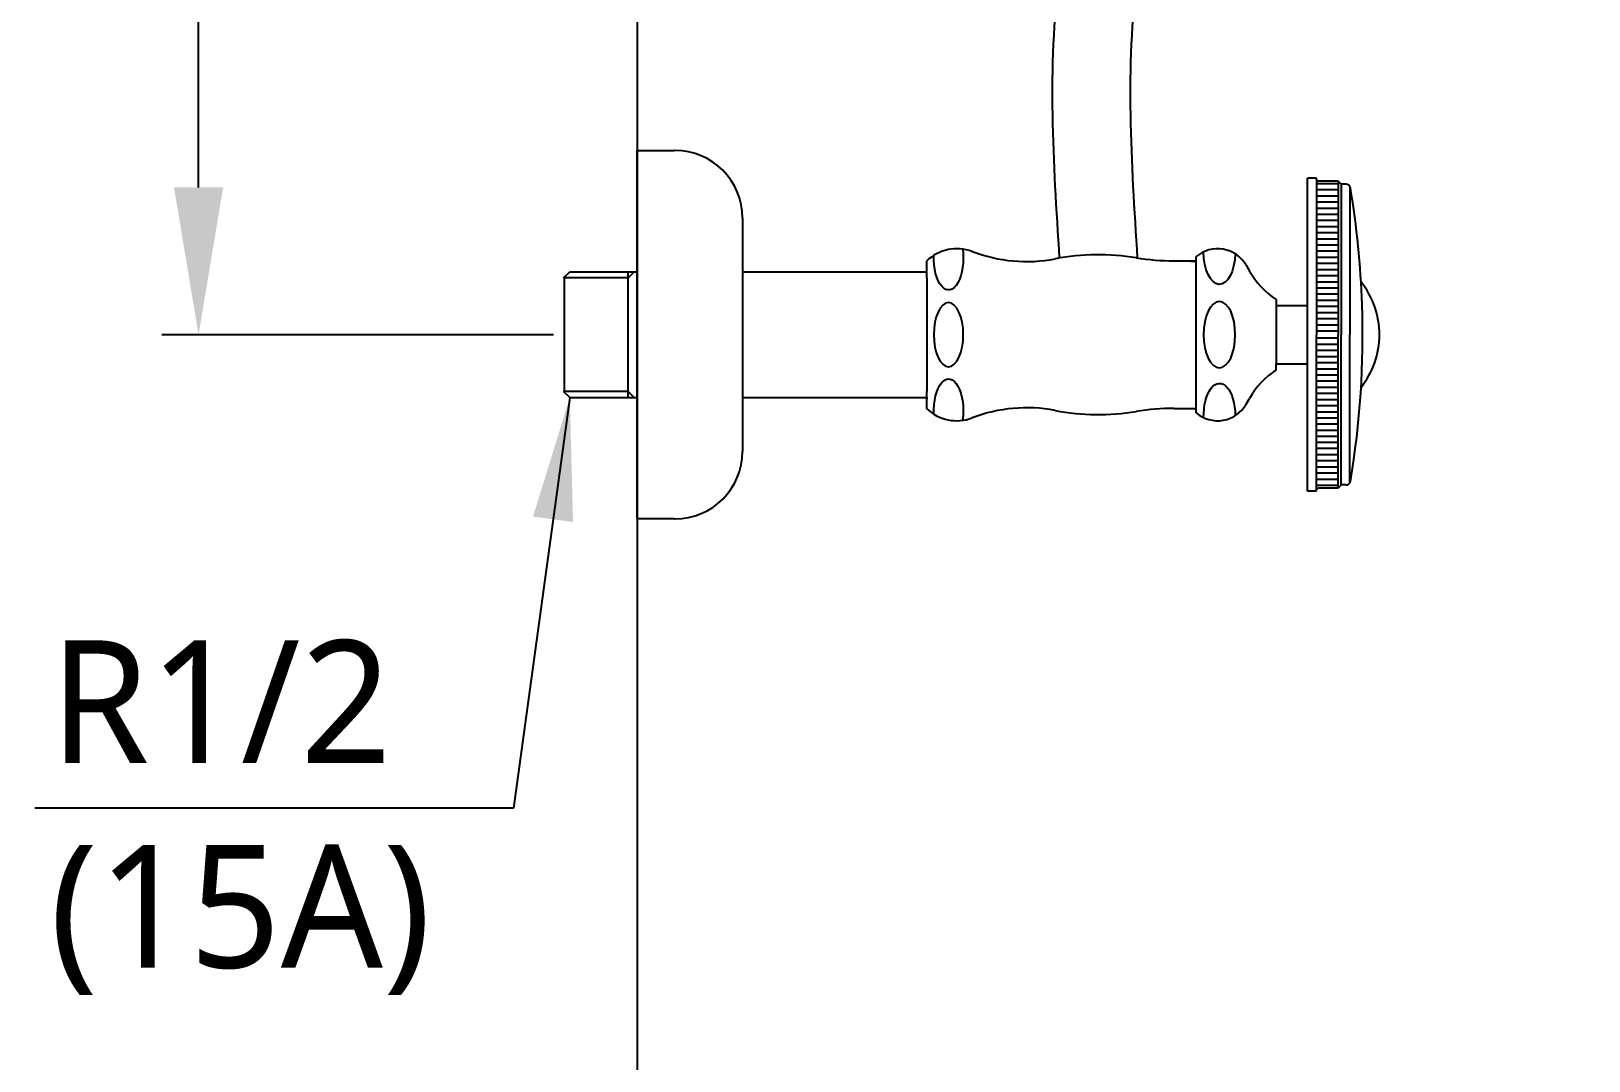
# Model space of a CAD drawing. Extents: x 2759 to 9191, y -64 to 2464.
# Drawn here: x 6457.1 to 6710.8, y 1315.4 to 1483.1 of the extents above; entities that cross this region are included whole.
import ezdxf

# ---------------------------------------------------------------- set-up
doc = ezdxf.new("R2010")
doc.units = 0
doc.header["$LTSCALE"] = 20
doc.header["$MEASUREMENT"] = 0
doc.layers.get('0').update_dxf_attribs({"linetype": 'CONTINUOUS'})
doc.layers.get('DEFPOINTS').update_dxf_attribs({"linetype": 'CONTINUOUS'})
for name, color, linetype in [('2', 2, 'CONTINUOUS'), ('4', 4, 'CONTINUOUS'), ('6', 6, 'CONTINUOUS')]:
    doc.layers.add(name, color=color, linetype=linetype)
doc.styles.add('ROMANS', font='NanumGothic.ttf', dxfattribs={"height": 10.144927})
doc.styles.get("Standard").update_dxf_attribs({"font": 'NanumGothic.ttf'})
doc.dimstyles.get("Standard").update_dxf_attribs({"dimtxt": 2.7, "dimasz": 2.5, "dimexe": 1.5, "dimexo": 1.5, "dimgap": 1.5, "dimtad": 1, "dimdec": 0, "dimlfac": 10, "dimzin": 0, "dimdsep": 46, "dimtxsty": 'Standard', "dimcen": 0, "dimclrt": 2, "dimadec": 0, "dimazin": 0, "dimtfac": 1, "dimtdec": 0, "dimtmove": 0, "dimatfit": 3, "dimfxl": 0, "dimtolj": 1, "dimtzin": 0, "dimarcsym": 0})

# ---------------------------------------------------------------- blocks, each defined once
blk = doc.blocks.new('*D25')
at = {"color": 3, "lineweight": -2}
for p, q in [((6555.16, 1683.69), (6478.39, 1683.69)), ((6484.39, 1659.69), (6484.39, 1583.75)), ((6484.39, 1457.69), (6484.39, 1533.62)), ((6542.18, 1433.69), (6478.39, 1433.69))]:
    blk.add_line(p, q, dxfattribs=at)
at = {"color": 3}
for points in [[(6480.39, 1659.69), (6488.39, 1659.69), (6484.39, 1683.69)], [(6480.39, 1457.69), (6488.39, 1457.69), (6484.39, 1433.69)]]:
    blk.add_solid(points, dxfattribs=at)
at = {"layer": 'DEFPOINTS', "color": 0}
for p in [(6556.96, 1683.69), (6484.39, 1433.69), (6543.98, 1433.69)]:
    blk.add_point(p, dxfattribs=at)
at = {"color": 2, "insert": (6484.39, 1558.69), "char_height": 24, "attachment_point": 5}
blk.add_mtext('\\A1;250', dxfattribs=at)

msp = doc.modelspace()

# ---------------------------------------------------------------- linework, layer by layer
at = {"layer": '4'}
for p, q in [((6555.85, 1463.69), (6561.85, 1463.69)), ((6555.85, 1403.69), (6555.85, 1463.69)), ((6666.48, 1459.19), (6664.98, 1459.19)), ((6664.98, 1458.19), (6664.98, 1459.19)), ((6666.48, 1458.99), (6666.48, 1459.19)), ((6666.48, 1458.99), (6666.48, 1433.69)), ((6664.98, 1433.69), (6664.98, 1458.19)), ((6669.98, 1458.27), (6666.48, 1458.27)), ((6669.98, 1457.27), (6666.48, 1457.27)), ((6669.98, 1456.27), (6666.48, 1456.27)), ((6669.98, 1458.69), (6666.78, 1458.69)), ((6670.48, 1458.19), (6669.98, 1458.69)), ((6669.98, 1458.69), (6669.98, 1433.69)), ((6671.3, 1458.19), (6670.48, 1458.19)), ((6670.48, 1458.19), (6670.48, 1433.69)), ((6671.89, 1457.69), (6671.89, 1433.69)), ((6669.98, 1455.27), (6666.48, 1455.27)), ((6669.98, 1454.27), (6666.48, 1454.27)), ((6572.98, 1452.69), (6572.98, 1414.69)), ((6669.98, 1453.27), (6666.48, 1453.27)), ((6669.98, 1452.27), (6666.48, 1452.27)), ((6669.98, 1451.27), (6666.48, 1451.27)), ((6669.98, 1450.27), (6666.48, 1450.27)), ((6669.98, 1449.27), (6666.48, 1449.27)), ((6646.89, 1445.69), (6646.89, 1446.41)), ((6669.98, 1448.27), (6666.48, 1448.27)), ((6669.98, 1447.27), (6666.48, 1447.27)), ((6669.98, 1446.27), (6666.48, 1446.27)), ((6543.85, 1442.94), (6544.85, 1443.94)), ((6544.85, 1443.94), (6555.85, 1443.94)), ((6554.35, 1423.44), (6554.35, 1443.94)), ((6554.35, 1442.94), (6555.35, 1443.94)), ((6572.98, 1443.94), (6602.98, 1443.94)), ((6602.98, 1442.94), (6602.98, 1445.68)), ((6643.26, 1445.72), (6646.89, 1445.72)), ((6645.98, 1445.69), (6646.89, 1445.69)), ((6646.89, 1421.69), (6646.89, 1445.69)), ((6655, 1445.01), (6655.56, 1444.05)), ((6669.98, 1445.27), (6666.48, 1445.27)), ((6669.98, 1444.27), (6666.48, 1444.27)), ((6554.35, 1442.94), (6543.85, 1442.94)), ((6543.98, 1424.44), (6543.98, 1442.94)), ((6555.85, 1443.32), (6555.85, 1424.05)), ((6602.98, 1442.94), (6602.98, 1424.44)), ((6669.98, 1443.27), (6666.48, 1443.27)), ((6669.98, 1442.27), (6666.48, 1442.27)), ((6669.98, 1441.27), (6666.48, 1441.27)), ((6659.89, 1439.42), (6659.89, 1438.44)), ((6669.98, 1440.27), (6666.48, 1440.27)), ((6669.98, 1439.27), (6666.48, 1439.27)), ((6659.89, 1438.44), (6659.89, 1428.94)), ((6659.89, 1438.44), (6664.98, 1438.44)), ((6669.98, 1438.27), (6666.48, 1438.27)), ((6669.98, 1437.27), (6666.48, 1437.27)), ((6669.98, 1436.27), (6666.48, 1436.27)), ((6664.98, 1408.19), (6664.98, 1433.69)), ((6669.98, 1435.27), (6666.48, 1435.27)), ((6669.98, 1434.27), (6666.48, 1434.27)), ((6666.48, 1408.39), (6666.48, 1433.69)), ((6669.98, 1408.69), (6669.98, 1433.69)), ((6670.48, 1409.19), (6670.48, 1433.69)), ((6671.89, 1409.69), (6671.89, 1433.69)), ((6669.98, 1433.1), (6666.48, 1433.1)), ((6669.98, 1432.1), (6666.48, 1432.1)), ((6669.98, 1431.1), (6666.48, 1431.1)), ((6659.89, 1428.94), (6664.98, 1428.94)), ((6659.89, 1427.95), (6659.89, 1428.94)), ((6669.98, 1430.1), (6666.48, 1430.1)), ((6669.98, 1429.1), (6666.48, 1429.1)), ((6669.98, 1428.1), (6666.48, 1428.1)), ((6669.98, 1427.1), (6666.48, 1427.1)), ((6669.98, 1426.1), (6666.48, 1426.1)), ((6544.85, 1423.44), (6543.85, 1424.44)), ((6554.35, 1424.44), (6543.85, 1424.44)), ((6544.85, 1423.44), (6555.85, 1423.44)), ((6555.35, 1423.44), (6554.35, 1424.44)), ((6572.98, 1423.44), (6602.98, 1423.44)), ((6602.98, 1421.69), (6602.98, 1424.44)), ((6602.98, 1423.44), (6602.98, 1423.25)), ((6602.98, 1421.69), (6602.98, 1423.25)), ((6655, 1422.36), (6655.56, 1423.32)), ((6669.98, 1425.1), (6666.48, 1425.1)), ((6669.98, 1424.1), (6666.48, 1424.1)), ((6643.26, 1421.69), (6646.89, 1421.69)), ((6646.89, 1420.97), (6646.89, 1421.69)), ((6669.98, 1423.1), (6666.48, 1423.1)), ((6669.98, 1422.1), (6666.48, 1422.1)), ((6669.98, 1421.1), (6666.48, 1421.1)), ((6669.98, 1420.1), (6666.48, 1420.1)), ((6669.98, 1419.1), (6666.48, 1419.1)), ((6669.98, 1418.1), (6666.48, 1418.1)), ((6669.98, 1417.1), (6666.48, 1417.1)), ((6669.98, 1416.13), (6666.48, 1416.13)), ((6669.98, 1415.13), (6666.48, 1415.13)), ((6669.98, 1414.13), (6666.48, 1414.13)), ((6669.98, 1413.13), (6666.48, 1413.13)), ((6669.98, 1412.13), (6666.48, 1412.13)), ((6669.98, 1411.13), (6666.48, 1411.13)), ((6666.48, 1408.22), (6664.98, 1408.22)), ((6669.98, 1410.13), (6666.48, 1410.13)), ((6669.98, 1409.13), (6666.48, 1409.13)), ((6669.98, 1408.72), (6666.78, 1408.72)), ((6670.48, 1409.22), (6669.98, 1408.72)), ((6671.3, 1409.22), (6670.48, 1409.22)), ((6561.85, 1403.69), (6555.85, 1403.69))]:
    msp.add_line(p, q, dxfattribs=at)
for centre, radius, start, end in [((6561.85, 1452.69), 11, 89.3526, 90), ((6561.98, 1452.69), 11, 0, 90), ((6666.78, 1458.99), 0.3, 180, 270), ((6671.3, 1457.49), 0.7, 9.4934, 90), ((6528.98, 1433.69), 145, 1.9431, 9.4934), ((6607.88, 1440.69), 7, 69.0339, 134.5129), ((6619.27, 1470.44), 24.83, 249.0339, 280.7373), ((6630.98, 1408.72), 38, 80.6952, 100.7373), ((6643.26, 1483.72), 38, 260.6952, 270), ((6650.36, 1442.33), 5.36, 30, 130.4306), ((6667.68, 1451.05), 14, 210, 236.1902), ((6662.72, 1433.64), 14, 0.2473, 38.2141), ((6528.98, 1433.69), 145, 350.5066, 1.9431), ((6662.72, 1433.76), 14, 321.7859, 359.7527), ((6667.68, 1416.32), 14, 123.8098, 150), ((6607.88, 1426.68), 7, 225.5, 290.9661), ((6619.27, 1396.96), 24.83, 79.2627, 110.9661), ((6630.98, 1458.69), 38, 259.2627, 279.3048), ((6643.26, 1383.69), 38, 90, 99.3048), ((6650.36, 1425.04), 5.36, 229.5694, 330), ((6561.98, 1414.69), 11, 270, 0), ((6666.78, 1408.42), 0.3, 90, 180), ((6671.3, 1409.92), 0.7, 270, 350.5066), ((6561.85, 1414.69), 11, 270, 270.6474)]:
    msp.add_arc(centre, radius, start, end, dxfattribs=at)
at = {"layer": '4', "extrusion": (0, 0, -1)}
for centre, major_axis, ratio, start_param, end_param in [((6606.54, 1446.19), (0, -5.22), 0.46009, 4.433611, 7.934688), ((6650.66, 1447.28), (0, -5.4), 0.478204, 4.79078, 7.834251), ((6606.54, 1421.27), (0, -5.22), 0.46009, 1.472186, 5.009627), ((6650.66, 1420.37), (0, -5.4), 0.478204, 1.540108, 4.68362)]:
    msp.add_ellipse(centre, major_axis=major_axis, ratio=ratio, start_param=start_param, end_param=end_param, dxfattribs=at)
for centre, major_axis, ratio in [((6606.54, 1433.69), (0, -5.22), 0.46009), ((6650.66, 1433.69), (0, -5.4), 0.478204)]:
    msp.add_ellipse(centre, major_axis=major_axis, ratio=ratio, dxfattribs=at)
at = {"layer": '4'}
for points, knots in [([(6624.63, 1446.18), (6623.63, 1461.76), (6622.21, 1484.05), (6626.89, 1505.37), (6628.69, 1511.74)], [0, 0, 0, 0, 46.247919, 66.205503, 66.205503, 66.205503, 66.205503]), ([(6637.33, 1446.18), (6636.33, 1461.76), (6635.06, 1481.75), (6638.69, 1500.96), (6639.69, 1505.17)], [0, 0, 0, 0, 46.247919, 59.365081, 59.365081, 59.365081, 59.365081])]:
    msp.add_open_spline(points, degree=3, knots=knots, dxfattribs=at)
at = {"layer": '6'}
msp.add_lwpolyline([(7555.85, 2208.72), (6555.85, 2208.72), (6555.85, 283.69), (8483.35, 283.69), (8483.35, 1308.69)], dxfattribs=at)

# ---------------------------------------------------------------- texts
at = {"layer": '2', "insert": (6460.17, 1355.04), "char_height": 20, "attachment_point": 4, "style": 'ROMANS'}
msp.add_mtext('R1/2\\P(15A)', dxfattribs=at)

# ---------------------------------------------------------------- dimensions: what is measured, and where the dimension line sits
dim = msp.add_linear_dim(base=(6484.39, 1433.69), p1=(6556.96, 1683.69), p2=(6543.98, 1433.69), angle=90, dimstyle='Standard', override={"dimscale": 1.2, "dimtxt": 20, "dimasz": 20, "dimexe": 5, "dimgap": 10, "dimtih": 1, "dimtoh": 1, "dimlfac": 1, "dimzin": 12, "dimclrd": 3, "dimclre": 3, "dimazin": 2, "dimarcsym": 1})
dim.commit()
dim.dimension.update_dxf_attribs({"geometry": '*D25', "text_midpoint": (6484.39, 1558.69)})

# ---------------------------------------------------------------- leaders
msp.add_leader([(6544.85, 1423.44), (6535.66, 1356.57), (6457.75, 1356.57)], dimstyle='Standard', override={"dimtxt": 20, "dimasz": 20, "dimexe": 5, "dimgap": 10, "dimtad": 0, "dimlfac": 1, "dimzin": 12, "dimclrd": 3, "dimclre": 3, "dimazin": 2, "dimarcsym": 1})

doc.saveas('drawing.dxf')
